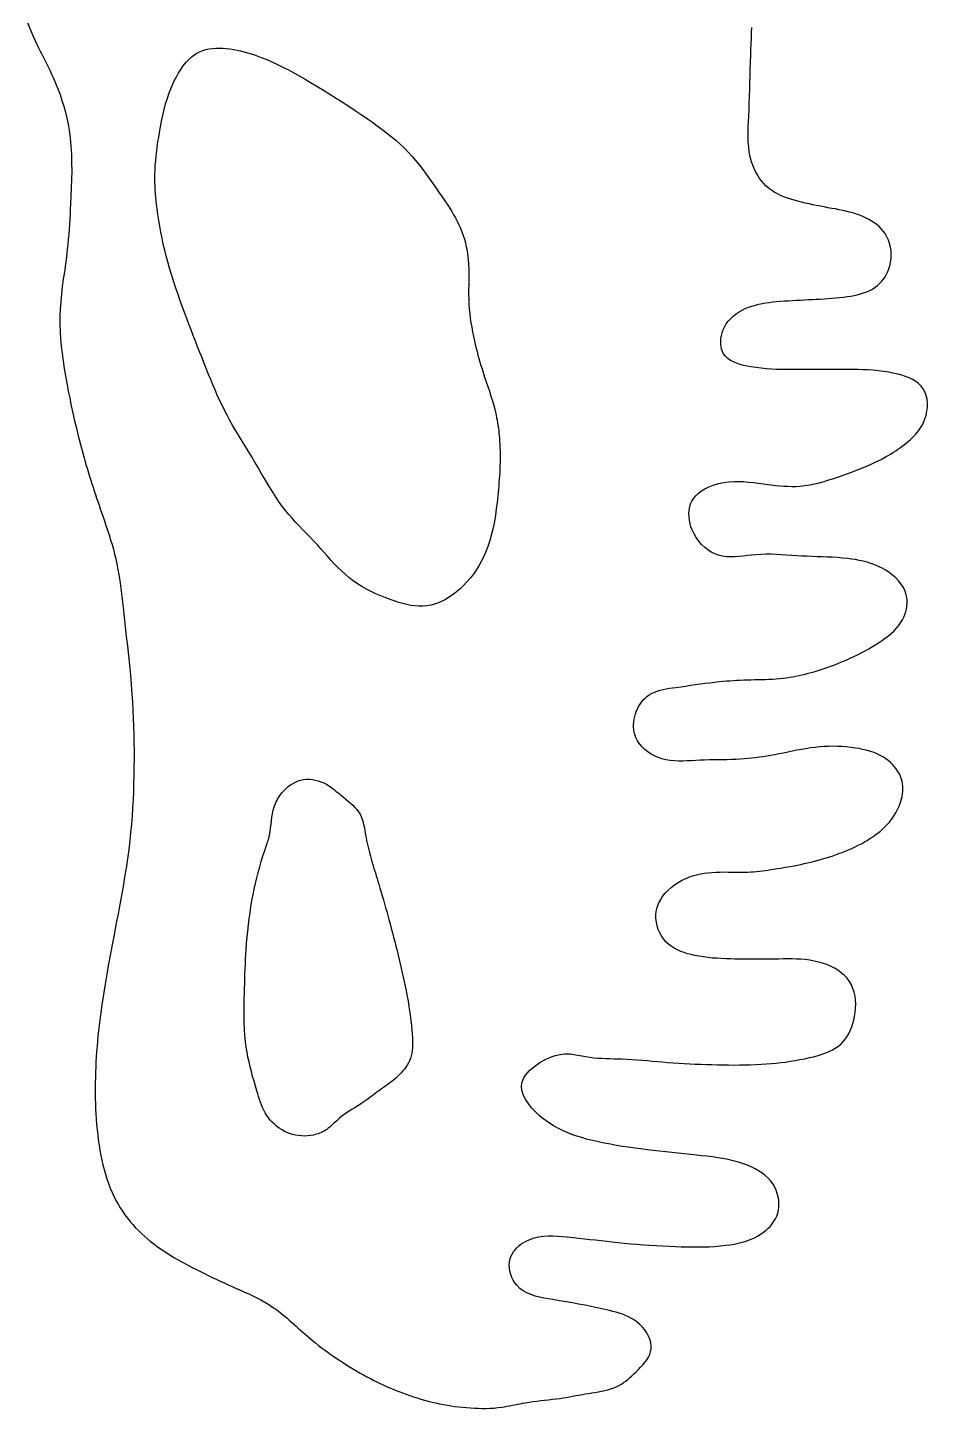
# Model space of a CAD drawing. Extents: x 0 to 470, y 0 to 279.
# Drawn here: x 310.19 to 340.76, y 196.27 to 243.17 of the extents above; entities that cross this region are included whole.
import ezdxf

# ---------------------------------------------------------------- set-up
doc = ezdxf.new("R2010")
doc.units = 0
doc.layers.add('CK_LEVEL_1', color=1, linetype='CONTINUOUS')

msp = doc.modelspace()

# ---------------------------------------------------------------- linework, layer by layer
at = {"layer": 'CK_LEVEL_1'}
msp.add_lwpolyline([(310.194, 243.335), (310.282, 243.123), (310.373, 242.911), (310.466, 242.701), (310.564, 242.493), (310.619, 242.38), (310.675, 242.268), (310.731, 242.156), (310.788, 242.043), (310.845, 241.931), (310.901, 241.819), (310.956, 241.706), (311.011, 241.592), (311.063, 241.478), (311.146, 241.287), (311.224, 241.094), (311.296, 240.899), (311.362, 240.702), (311.422, 240.502), (311.477, 240.302), (311.525, 240.1), (311.567, 239.896), (311.602, 239.692), (311.639, 239.416), (311.665, 239.139), (311.681, 238.861), (311.69, 238.582), (311.691, 238.302), (311.686, 238.022), (311.677, 237.742), (311.666, 237.462), (311.652, 237.183), (311.644, 237.011), (311.635, 236.839), (311.625, 236.668), (311.615, 236.496), (311.603, 236.325), (311.59, 236.154), (311.576, 235.983), (311.56, 235.812), (311.542, 235.642), (311.511, 235.388), (311.478, 235.135), (311.442, 234.882), (311.407, 234.629), (311.373, 234.375), (311.343, 234.122), (311.318, 233.869), (311.299, 233.615), (311.289, 233.362), (311.288, 233.11), (311.296, 232.857), (311.312, 232.605), (311.335, 232.353), (311.364, 232.101), (311.399, 231.85), (311.438, 231.599), (311.48, 231.348), (311.526, 231.098), (311.574, 230.841), (311.625, 230.584), (311.678, 230.328), (311.733, 230.073), (311.79, 229.818), (311.85, 229.564), (311.912, 229.311), (311.977, 229.058), (312.044, 228.806), (312.079, 228.68), (312.114, 228.555), (312.15, 228.429), (312.186, 228.304), (312.223, 228.179), (312.261, 228.054), (312.299, 227.929), (312.338, 227.805), (312.378, 227.681), (312.417, 227.558), (312.457, 227.436), (312.498, 227.314), (312.538, 227.193), (312.579, 227.071), (312.621, 226.949), (312.662, 226.828), (312.704, 226.706), (312.746, 226.584), (312.801, 226.424), (312.855, 226.264), (312.909, 226.103), (312.961, 225.942), (313.012, 225.78), (313.061, 225.618), (313.106, 225.456), (313.149, 225.292), (313.189, 225.128), (313.227, 224.947), (313.262, 224.765), (313.293, 224.581), (313.321, 224.398), (313.346, 224.213), (313.37, 224.029), (313.392, 223.844), (313.413, 223.659), (313.434, 223.474), (313.471, 223.147), (313.509, 222.821), (313.547, 222.494), (313.583, 222.168), (313.619, 221.842), (313.652, 221.516), (313.684, 221.19), (313.712, 220.863), (313.737, 220.536), (313.755, 220.262), (313.77, 219.987), (313.783, 219.712), (313.793, 219.436), (313.8, 219.161), (313.805, 218.886), (313.808, 218.61), (313.808, 218.334), (313.806, 218.059), (313.802, 217.78), (313.795, 217.502), (313.786, 217.224), (313.774, 216.946), (313.759, 216.668), (313.74, 216.39), (313.719, 216.113), (313.693, 215.836), (313.664, 215.56), (313.627, 215.247), (313.584, 214.936), (313.538, 214.624), (313.488, 214.313), (313.436, 214.003), (313.381, 213.693), (313.324, 213.383), (313.266, 213.073), (313.207, 212.764), (313.14, 212.416), (313.074, 212.068), (313.009, 211.721), (312.945, 211.373), (312.883, 211.025), (312.823, 210.676), (312.767, 210.327), (312.714, 209.978), (312.666, 209.627), (312.644, 209.452), (312.623, 209.276), (312.603, 209.1), (312.584, 208.923), (312.567, 208.747), (312.552, 208.57), (312.538, 208.394), (312.526, 208.217), (312.515, 208.04), (312.507, 207.863), (312.5, 207.687), (312.495, 207.51), (312.492, 207.333), (312.491, 207.156), (312.491, 206.979), (312.494, 206.802), (312.499, 206.626), (312.505, 206.449), (312.514, 206.272), (312.525, 206.094), (312.539, 205.918), (312.555, 205.741), (312.574, 205.564), (312.596, 205.388), (312.621, 205.212), (312.65, 205.037), (312.682, 204.862), (312.715, 204.7), (312.751, 204.54), (312.792, 204.38), (312.836, 204.222), (312.885, 204.065), (312.938, 203.91), (312.997, 203.756), (313.061, 203.605), (313.131, 203.457), (313.196, 203.33), (313.266, 203.206), (313.34, 203.084), (313.418, 202.964), (313.5, 202.847), (313.585, 202.733), (313.675, 202.622), (313.768, 202.513), (313.864, 202.408), (313.961, 202.309), (314.06, 202.213), (314.162, 202.119), (314.266, 202.029), (314.373, 201.941), (314.482, 201.856), (314.593, 201.773), (314.705, 201.693), (314.819, 201.616), (314.939, 201.538), (315.06, 201.462), (315.182, 201.389), (315.305, 201.317), (315.429, 201.248), (315.554, 201.179), (315.68, 201.112), (315.806, 201.047), (315.933, 200.982), (316.066, 200.915), (316.199, 200.849), (316.332, 200.783), (316.466, 200.719), (316.6, 200.655), (316.735, 200.592), (316.87, 200.53), (317.006, 200.468), (317.142, 200.408), (317.283, 200.345), (317.424, 200.283), (317.565, 200.221), (317.705, 200.157), (317.845, 200.091), (317.983, 200.023), (318.119, 199.952), (318.253, 199.877), (318.384, 199.798), (318.465, 199.745), (318.545, 199.691), (318.624, 199.635), (318.702, 199.578), (318.779, 199.519), (318.855, 199.459), (318.93, 199.398), (319.005, 199.335), (319.079, 199.272), (319.157, 199.204), (319.234, 199.136), (319.311, 199.066), (319.388, 198.997), (319.465, 198.928), (319.542, 198.859), (319.619, 198.79), (319.697, 198.722), (319.775, 198.655), (319.874, 198.572), (319.975, 198.491), (320.077, 198.411), (320.179, 198.332), (320.283, 198.255), (320.388, 198.179), (320.494, 198.104), (320.6, 198.031), (320.707, 197.958), (320.817, 197.885), (320.927, 197.813), (321.038, 197.742), (321.15, 197.673), (321.262, 197.604), (321.376, 197.537), (321.49, 197.471), (321.604, 197.407), (321.72, 197.344), (321.837, 197.282), (321.954, 197.221), (322.073, 197.162), (322.192, 197.105), (322.312, 197.049), (322.433, 196.995), (322.554, 196.942), (322.677, 196.891), (322.799, 196.842), (322.923, 196.794), (323.047, 196.749), (323.171, 196.705), (323.297, 196.663), (323.423, 196.623), (323.549, 196.584), (323.676, 196.548), (323.804, 196.514), (323.932, 196.483), (324.06, 196.453), (324.189, 196.426), (324.318, 196.401), (324.448, 196.378), (324.578, 196.358), (324.709, 196.339), (324.84, 196.323), (324.971, 196.308), (325.103, 196.296), (325.236, 196.286), (325.369, 196.278), (325.503, 196.272), (325.636, 196.27), (325.769, 196.27), (325.902, 196.274), (326.035, 196.282), (326.167, 196.294), (326.299, 196.311), (326.388, 196.324), (326.477, 196.34), (326.566, 196.356), (326.655, 196.374), (326.743, 196.392), (326.832, 196.41), (326.92, 196.428), (327.009, 196.446), (327.098, 196.462), (327.229, 196.483), (327.36, 196.502), (327.491, 196.518), (327.623, 196.534), (327.754, 196.548), (327.886, 196.563), (328.017, 196.578), (328.148, 196.594), (328.278, 196.611), (328.385, 196.628), (328.492, 196.645), (328.599, 196.664), (328.705, 196.683), (328.812, 196.702), (328.919, 196.722), (329.027, 196.741), (329.135, 196.76), (329.244, 196.779), (329.355, 196.796), (329.466, 196.813), (329.577, 196.831), (329.687, 196.851), (329.796, 196.874), (329.904, 196.9), (330.008, 196.93), (330.11, 196.966), (330.209, 197.009), (330.287, 197.05), (330.363, 197.095), (330.437, 197.144), (330.51, 197.197), (330.581, 197.254), (330.651, 197.314), (330.72, 197.376), (330.789, 197.441), (330.859, 197.508), (330.938, 197.586), (331.016, 197.666), (331.092, 197.749), (331.162, 197.833), (331.225, 197.92), (331.28, 198.009), (331.324, 198.101), (331.356, 198.195), (331.373, 198.292), (331.375, 198.399), (331.359, 198.509), (331.327, 198.618), (331.281, 198.726), (331.223, 198.832), (331.155, 198.933), (331.077, 199.028), (330.992, 199.117), (330.901, 199.197), (330.806, 199.267), (330.708, 199.328), (330.606, 199.381), (330.502, 199.427), (330.396, 199.467), (330.289, 199.503), (330.18, 199.534), (330.071, 199.563), (329.961, 199.59), (329.751, 199.639), (329.542, 199.686), (329.333, 199.73), (329.123, 199.772), (328.911, 199.813), (328.698, 199.852), (328.482, 199.89), (328.263, 199.927), (328.039, 199.964), (327.886, 199.99), (327.733, 200.017), (327.581, 200.049), (327.432, 200.087), (327.289, 200.134), (327.153, 200.191), (327.026, 200.262), (326.91, 200.347), (326.807, 200.45), (326.743, 200.533), (326.687, 200.623), (326.64, 200.72), (326.603, 200.822), (326.575, 200.926), (326.559, 201.033), (326.554, 201.139), (326.562, 201.244), (326.583, 201.346), (326.612, 201.43), (326.651, 201.511), (326.698, 201.587), (326.752, 201.659), (326.814, 201.726), (326.881, 201.789), (326.952, 201.846), (327.028, 201.898), (327.106, 201.944), (327.251, 202.011), (327.401, 202.061), (327.555, 202.096), (327.713, 202.117), (327.873, 202.126), (328.036, 202.127), (328.199, 202.12), (328.362, 202.108), (328.525, 202.093), (328.72, 202.074), (328.914, 202.054), (329.106, 202.033), (329.296, 202.011), (329.486, 201.99), (329.675, 201.968), (329.864, 201.947), (330.053, 201.926), (330.243, 201.907), (330.459, 201.885), (330.675, 201.865), (330.892, 201.847), (331.11, 201.83), (331.327, 201.815), (331.546, 201.8), (331.764, 201.788), (331.982, 201.777), (332.2, 201.768), (332.39, 201.761), (332.58, 201.756), (332.77, 201.753), (332.96, 201.752), (333.15, 201.755), (333.34, 201.762), (333.53, 201.773), (333.72, 201.789), (333.911, 201.809), (334.051, 201.829), (334.191, 201.852), (334.33, 201.88), (334.468, 201.913), (334.603, 201.953), (334.736, 202.001), (334.865, 202.056), (334.991, 202.121), (335.112, 202.195), (335.195, 202.255), (335.275, 202.319), (335.351, 202.389), (335.422, 202.463), (335.487, 202.542), (335.545, 202.625), (335.596, 202.712), (335.639, 202.803), (335.672, 202.898), (335.698, 203.007), (335.712, 203.119), (335.715, 203.233), (335.707, 203.347), (335.688, 203.46), (335.659, 203.572), (335.621, 203.68), (335.574, 203.784), (335.518, 203.882), (335.438, 203.993), (335.348, 204.094), (335.247, 204.186), (335.138, 204.269), (335.023, 204.344), (334.901, 204.412), (334.775, 204.473), (334.646, 204.527), (334.515, 204.575), (334.339, 204.632), (334.163, 204.68), (333.986, 204.722), (333.808, 204.756), (333.63, 204.786), (333.452, 204.812), (333.274, 204.834), (333.095, 204.854), (332.916, 204.873), (332.706, 204.895), (332.497, 204.917), (332.287, 204.939), (332.077, 204.961), (331.867, 204.984), (331.657, 205.007), (331.447, 205.031), (331.236, 205.057), (331.025, 205.083), (330.817, 205.111), (330.609, 205.14), (330.401, 205.171), (330.194, 205.205), (329.988, 205.241), (329.783, 205.281), (329.581, 205.323), (329.38, 205.37), (329.181, 205.42), (329.014, 205.466), (328.848, 205.517), (328.683, 205.574), (328.52, 205.637), (328.359, 205.708), (328.199, 205.788), (328.04, 205.879), (327.882, 205.982), (327.725, 206.098), (327.586, 206.212), (327.452, 206.336), (327.326, 206.468), (327.213, 206.606), (327.118, 206.748), (327.043, 206.893), (326.993, 207.038), (326.972, 207.183), (326.985, 207.325), (327.012, 207.414), (327.053, 207.5), (327.106, 207.584), (327.169, 207.666), (327.242, 207.744), (327.322, 207.818), (327.408, 207.888), (327.498, 207.955), (327.591, 208.016), (327.694, 208.078), (327.799, 208.134), (327.905, 208.183), (328.011, 208.225), (328.119, 208.259), (328.227, 208.285), (328.336, 208.303), (328.445, 208.313), (328.555, 208.313), (328.62, 208.309), (328.686, 208.302), (328.752, 208.293), (328.818, 208.282), (328.884, 208.269), (328.95, 208.256), (329.016, 208.243), (329.082, 208.23), (329.148, 208.218), (329.285, 208.197), (329.421, 208.181), (329.558, 208.17), (329.695, 208.162), (329.832, 208.156), (329.969, 208.152), (330.106, 208.149), (330.244, 208.145), (330.381, 208.141), (330.553, 208.133), (330.726, 208.123), (330.899, 208.111), (331.071, 208.098), (331.244, 208.083), (331.416, 208.068), (331.588, 208.053), (331.761, 208.038), (331.933, 208.023), (332.121, 208.009), (332.309, 207.996), (332.497, 207.985), (332.686, 207.975), (332.874, 207.966), (333.063, 207.958), (333.251, 207.951), (333.44, 207.946), (333.629, 207.941), (333.815, 207.938), (334.001, 207.935), (334.186, 207.934), (334.372, 207.935), (334.557, 207.937), (334.742, 207.942), (334.927, 207.948), (335.111, 207.958), (335.294, 207.97), (335.456, 207.982), (335.617, 207.998), (335.778, 208.016), (335.939, 208.036), (336.101, 208.06), (336.262, 208.086), (336.424, 208.116), (336.588, 208.148), (336.752, 208.184), (336.883, 208.216), (337.015, 208.251), (337.145, 208.29), (337.273, 208.333), (337.396, 208.383), (337.515, 208.44), (337.628, 208.504), (337.733, 208.577), (337.831, 208.659), (337.908, 208.739), (337.978, 208.827), (338.042, 208.921), (338.099, 209.02), (338.149, 209.125), (338.192, 209.234), (338.229, 209.347), (338.26, 209.463), (338.285, 209.581), (338.306, 209.721), (338.319, 209.862), (338.322, 210.003), (338.315, 210.142), (338.298, 210.278), (338.269, 210.411), (338.229, 210.538), (338.177, 210.659), (338.111, 210.773), (338.031, 210.881), (337.937, 210.98), (337.832, 211.07), (337.718, 211.152), (337.596, 211.224), (337.468, 211.289), (337.335, 211.345), (337.199, 211.393), (337.062, 211.433), (336.911, 211.467), (336.761, 211.494), (336.61, 211.513), (336.46, 211.526), (336.309, 211.534), (336.159, 211.537), (336.008, 211.538), (335.858, 211.537), (335.707, 211.535), (335.541, 211.533), (335.376, 211.531), (335.21, 211.53), (335.044, 211.53), (334.878, 211.529), (334.712, 211.53), (334.546, 211.531), (334.381, 211.533), (334.215, 211.535), (334.064, 211.538), (333.912, 211.543), (333.761, 211.549), (333.609, 211.558), (333.458, 211.569), (333.306, 211.584), (333.154, 211.604), (333.002, 211.628), (332.85, 211.657), (332.73, 211.684), (332.61, 211.716), (332.493, 211.753), (332.377, 211.795), (332.266, 211.845), (332.159, 211.902), (332.058, 211.966), (331.963, 212.04), (331.875, 212.123), (331.797, 212.217), (331.727, 212.319), (331.667, 212.428), (331.617, 212.543), (331.579, 212.662), (331.552, 212.784), (331.537, 212.907), (331.535, 213.03), (331.547, 213.151), (331.577, 213.285), (331.625, 213.415), (331.687, 213.538), (331.763, 213.656), (331.851, 213.767), (331.949, 213.871), (332.055, 213.967), (332.169, 214.055), (332.287, 214.134), (332.407, 214.202), (332.53, 214.262), (332.655, 214.314), (332.783, 214.358), (332.913, 214.395), (333.044, 214.425), (333.176, 214.449), (333.31, 214.466), (333.444, 214.479), (333.579, 214.486), (333.714, 214.49), (333.849, 214.491), (333.984, 214.489), (334.119, 214.487), (334.254, 214.484), (334.389, 214.483), (334.524, 214.484), (334.659, 214.488), (334.757, 214.493), (334.854, 214.5), (334.952, 214.509), (335.05, 214.52), (335.147, 214.531), (335.244, 214.544), (335.342, 214.558), (335.439, 214.572), (335.536, 214.587), (335.651, 214.605), (335.766, 214.624), (335.881, 214.643), (335.996, 214.663), (336.111, 214.683), (336.226, 214.704), (336.34, 214.727), (336.454, 214.75), (336.568, 214.774), (336.688, 214.802), (336.808, 214.83), (336.927, 214.86), (337.047, 214.892), (337.165, 214.925), (337.284, 214.96), (337.401, 214.996), (337.519, 215.034), (337.635, 215.074), (337.748, 215.114), (337.86, 215.156), (337.971, 215.2), (338.082, 215.246), (338.191, 215.294), (338.3, 215.345), (338.407, 215.398), (338.513, 215.453), (338.618, 215.511), (338.713, 215.566), (338.806, 215.624), (338.898, 215.685), (338.987, 215.748), (339.075, 215.814), (339.16, 215.883), (339.242, 215.955), (339.321, 216.031), (339.397, 216.11), (339.464, 216.186), (339.528, 216.265), (339.588, 216.347), (339.644, 216.431), (339.696, 216.519), (339.743, 216.609), (339.786, 216.701), (339.824, 216.797), (339.856, 216.894), (339.878, 216.976), (339.896, 217.059), (339.91, 217.144), (339.918, 217.228), (339.922, 217.313), (339.92, 217.397), (339.912, 217.48), (339.898, 217.562), (339.878, 217.643), (339.846, 217.735), (339.805, 217.823), (339.757, 217.908), (339.701, 217.99), (339.64, 218.068), (339.573, 218.142), (339.501, 218.211), (339.424, 218.275), (339.345, 218.334), (339.241, 218.401), (339.134, 218.46), (339.023, 218.512), (338.91, 218.557), (338.794, 218.596), (338.676, 218.629), (338.556, 218.657), (338.436, 218.682), (338.314, 218.702), (338.161, 218.723), (338.008, 218.739), (337.855, 218.751), (337.702, 218.757), (337.549, 218.76), (337.396, 218.757), (337.243, 218.75), (337.09, 218.739), (336.939, 218.724), (336.785, 218.704), (336.631, 218.68), (336.479, 218.653), (336.326, 218.625), (336.173, 218.594), (336.021, 218.563), (335.868, 218.532), (335.716, 218.501), (335.563, 218.471), (335.435, 218.447), (335.306, 218.425), (335.177, 218.405), (335.048, 218.386), (334.919, 218.369), (334.79, 218.354), (334.661, 218.341), (334.531, 218.33), (334.401, 218.321), (334.25, 218.314), (334.099, 218.309), (333.948, 218.306), (333.796, 218.304), (333.644, 218.302), (333.492, 218.301), (333.34, 218.298), (333.188, 218.294), (333.036, 218.288), (332.89, 218.28), (332.744, 218.271), (332.599, 218.263), (332.453, 218.258), (332.308, 218.257), (332.163, 218.263), (332.019, 218.278), (331.876, 218.303), (331.733, 218.34), (331.611, 218.383), (331.49, 218.436), (331.374, 218.499), (331.264, 218.571), (331.161, 218.652), (331.067, 218.741), (330.984, 218.838), (330.913, 218.943), (330.856, 219.055), (330.825, 219.139), (330.802, 219.226), (330.786, 219.316), (330.778, 219.406), (330.777, 219.498), (330.782, 219.591), (330.795, 219.683), (330.814, 219.774), (330.84, 219.864), (330.871, 219.951), (330.907, 220.034), (330.949, 220.115), (330.996, 220.192), (331.048, 220.265), (331.105, 220.334), (331.167, 220.397), (331.232, 220.455), (331.302, 220.506), (331.39, 220.559), (331.483, 220.602), (331.58, 220.639), (331.68, 220.669), (331.783, 220.693), (331.888, 220.714), (331.994, 220.731), (332.101, 220.747), (332.208, 220.761), (332.377, 220.785), (332.544, 220.808), (332.71, 220.832), (332.875, 220.856), (333.039, 220.878), (333.203, 220.9), (333.366, 220.921), (333.53, 220.94), (333.695, 220.958), (333.812, 220.969), (333.929, 220.979), (334.047, 220.988), (334.165, 220.996), (334.283, 221.003), (334.401, 221.01), (334.52, 221.015), (334.639, 221.019), (334.757, 221.023), (334.88, 221.026), (335.004, 221.029), (335.127, 221.032), (335.25, 221.035), (335.373, 221.039), (335.495, 221.045), (335.618, 221.053), (335.74, 221.062), (335.862, 221.075), (335.968, 221.088), (336.075, 221.104), (336.181, 221.122), (336.286, 221.142), (336.392, 221.164), (336.497, 221.188), (336.601, 221.213), (336.706, 221.24), (336.81, 221.268), (336.945, 221.307), (337.08, 221.348), (337.214, 221.391), (337.347, 221.436), (337.479, 221.483), (337.61, 221.532), (337.741, 221.583), (337.87, 221.637), (337.999, 221.692), (338.129, 221.75), (338.258, 221.811), (338.385, 221.873), (338.512, 221.938), (338.638, 222.006), (338.763, 222.076), (338.887, 222.149), (339.01, 222.224), (339.132, 222.302), (339.233, 222.37), (339.334, 222.441), (339.432, 222.514), (339.526, 222.592), (339.616, 222.674), (339.7, 222.76), (339.778, 222.852), (339.848, 222.95), (339.911, 223.055), (339.953, 223.142), (339.99, 223.234), (340.02, 223.328), (340.043, 223.424), (340.058, 223.521), (340.066, 223.619), (340.066, 223.716), (340.057, 223.812), (340.039, 223.906), (339.998, 224.034), (339.94, 224.156), (339.867, 224.272), (339.78, 224.38), (339.683, 224.482), (339.576, 224.576), (339.462, 224.663), (339.342, 224.741), (339.219, 224.812), (339.093, 224.873), (338.966, 224.927), (338.837, 224.974), (338.708, 225.014), (338.576, 225.048), (338.444, 225.077), (338.311, 225.101), (338.178, 225.121), (338.043, 225.138), (337.871, 225.155), (337.699, 225.169), (337.526, 225.18), (337.353, 225.188), (337.18, 225.196), (337.007, 225.202), (336.834, 225.209), (336.661, 225.216), (336.488, 225.224), (336.316, 225.235), (336.144, 225.246), (335.972, 225.258), (335.8, 225.269), (335.627, 225.277), (335.454, 225.282), (335.28, 225.283), (335.106, 225.279), (334.93, 225.268), (334.786, 225.255), (334.642, 225.238), (334.499, 225.222), (334.355, 225.208), (334.213, 225.198), (334.072, 225.195), (333.934, 225.202), (333.798, 225.22), (333.664, 225.252), (333.537, 225.299), (333.414, 225.36), (333.297, 225.435), (333.186, 225.523), (333.083, 225.621), (332.988, 225.731), (332.903, 225.849), (332.829, 225.976), (332.767, 226.11), (332.726, 226.22), (332.695, 226.333), (332.672, 226.447), (332.66, 226.561), (332.657, 226.674), (332.665, 226.785), (332.684, 226.892), (332.715, 226.995), (332.759, 227.092), (332.821, 227.191), (332.897, 227.281), (332.986, 227.364), (333.085, 227.438), (333.192, 227.503), (333.306, 227.561), (333.424, 227.611), (333.546, 227.653), (333.669, 227.687), (333.839, 227.723), (334.009, 227.745), (334.178, 227.757), (334.346, 227.758), (334.514, 227.752), (334.681, 227.739), (334.849, 227.721), (335.016, 227.7), (335.184, 227.678), (335.323, 227.659), (335.462, 227.642), (335.601, 227.625), (335.74, 227.611), (335.879, 227.6), (336.018, 227.592), (336.156, 227.589), (336.294, 227.591), (336.432, 227.598), (336.598, 227.615), (336.762, 227.641), (336.926, 227.674), (337.09, 227.714), (337.252, 227.759), (337.414, 227.808), (337.575, 227.861), (337.736, 227.916), (337.896, 227.973), (338.084, 228.042), (338.272, 228.112), (338.458, 228.184), (338.642, 228.259), (338.825, 228.337), (339.005, 228.42), (339.182, 228.508), (339.357, 228.601), (339.528, 228.701), (339.605, 228.748), (339.682, 228.798), (339.757, 228.849), (339.831, 228.901), (339.904, 228.955), (339.976, 229.011), (340.047, 229.068), (340.116, 229.127), (340.184, 229.187), (340.242, 229.242), (340.299, 229.299), (340.354, 229.358), (340.406, 229.418), (340.456, 229.481), (340.503, 229.546), (340.547, 229.614), (340.588, 229.685), (340.625, 229.759), (340.674, 229.883), (340.713, 230.014), (340.74, 230.149), (340.755, 230.285), (340.756, 230.42), (340.743, 230.552), (340.716, 230.679), (340.674, 230.797), (340.616, 230.906), (340.544, 231), (340.458, 231.083), (340.36, 231.156), (340.252, 231.219), (340.136, 231.274), (340.013, 231.322), (339.887, 231.363), (339.758, 231.398), (339.629, 231.429), (339.448, 231.465), (339.27, 231.494), (339.094, 231.516), (338.92, 231.534), (338.746, 231.546), (338.574, 231.554), (338.401, 231.56), (338.228, 231.563), (338.055, 231.564), (337.86, 231.565), (337.665, 231.565), (337.469, 231.565), (337.272, 231.564), (337.075, 231.563), (336.879, 231.561), (336.683, 231.56), (336.489, 231.559), (336.296, 231.558), (336.128, 231.557), (335.961, 231.558), (335.794, 231.56), (335.626, 231.565), (335.457, 231.573), (335.286, 231.586), (335.113, 231.602), (334.936, 231.625), (334.755, 231.653), (334.633, 231.676), (334.512, 231.702), (334.392, 231.734), (334.277, 231.772), (334.168, 231.818), (334.067, 231.872), (333.977, 231.935), (333.899, 232.009), (333.835, 232.095), (333.797, 232.17), (333.768, 232.252), (333.749, 232.339), (333.738, 232.429), (333.737, 232.522), (333.743, 232.616), (333.758, 232.71), (333.781, 232.802), (333.81, 232.891), (333.861, 233.003), (333.922, 233.107), (333.994, 233.204), (334.075, 233.294), (334.163, 233.376), (334.258, 233.45), (334.358, 233.517), (334.463, 233.578), (334.571, 233.63), (334.683, 233.677), (334.797, 233.717), (334.912, 233.751), (335.029, 233.779), (335.147, 233.803), (335.266, 233.823), (335.385, 233.84), (335.505, 233.854), (335.625, 233.866), (335.762, 233.878), (335.898, 233.888), (336.035, 233.898), (336.171, 233.906), (336.308, 233.913), (336.444, 233.92), (336.58, 233.927), (336.716, 233.933), (336.852, 233.939), (336.983, 233.946), (337.115, 233.953), (337.246, 233.961), (337.378, 233.97), (337.51, 233.98), (337.642, 233.992), (337.775, 234.005), (337.908, 234.021), (338.041, 234.039), (338.153, 234.057), (338.264, 234.077), (338.375, 234.1), (338.484, 234.127), (338.591, 234.16), (338.695, 234.198), (338.796, 234.242), (338.893, 234.294), (338.984, 234.354), (339.061, 234.414), (339.133, 234.48), (339.2, 234.553), (339.262, 234.63), (339.318, 234.712), (339.368, 234.799), (339.412, 234.889), (339.45, 234.983), (339.48, 235.079), (339.508, 235.204), (339.524, 235.332), (339.528, 235.46), (339.521, 235.588), (339.503, 235.714), (339.474, 235.838), (339.433, 235.957), (339.381, 236.071), (339.318, 236.179), (339.257, 236.263), (339.189, 236.342), (339.115, 236.415), (339.035, 236.483), (338.951, 236.546), (338.863, 236.604), (338.771, 236.658), (338.677, 236.707), (338.581, 236.751), (338.465, 236.798), (338.348, 236.84), (338.23, 236.877), (338.111, 236.909), (337.991, 236.939), (337.871, 236.965), (337.75, 236.99), (337.63, 237.013), (337.509, 237.035), (337.38, 237.058), (337.251, 237.082), (337.123, 237.106), (336.995, 237.131), (336.866, 237.157), (336.738, 237.184), (336.609, 237.213), (336.481, 237.244), (336.352, 237.276), (336.234, 237.309), (336.116, 237.344), (335.999, 237.383), (335.884, 237.425), (335.772, 237.473), (335.663, 237.525), (335.557, 237.584), (335.457, 237.649), (335.361, 237.722), (335.273, 237.801), (335.191, 237.887), (335.114, 237.978), (335.044, 238.076), (334.98, 238.178), (334.921, 238.284), (334.87, 238.393), (334.824, 238.505), (334.785, 238.618), (334.741, 238.784), (334.708, 238.952), (334.686, 239.121), (334.673, 239.291), (334.668, 239.463), (334.668, 239.635), (334.672, 239.807), (334.679, 239.98), (334.687, 240.152), (334.697, 240.385), (334.705, 240.618), (334.713, 240.85), (334.721, 241.081), (334.728, 241.312), (334.735, 241.543), (334.742, 241.773), (334.749, 242.004), (334.757, 242.235), (334.764, 242.424), (334.771, 242.613), (334.778, 242.802), (334.784, 242.992), (334.789, 243.181)], dxfattribs=at)
for points in [[(326.164, 227.266), (326.14, 227.047), (326.114, 226.829), (326.083, 226.611), (326.047, 226.394), (326.004, 226.179), (325.954, 225.966), (325.896, 225.756), (325.828, 225.549), (325.749, 225.346), (325.681, 225.191), (325.605, 225.04), (325.522, 224.892), (325.432, 224.749), (325.334, 224.609), (325.23, 224.474), (325.118, 224.344), (324.999, 224.219), (324.872, 224.101), (324.762, 224.007), (324.648, 223.919), (324.529, 223.837), (324.406, 223.763), (324.28, 223.696), (324.151, 223.639), (324.02, 223.591), (323.886, 223.555), (323.751, 223.531), (323.618, 223.519), (323.483, 223.519), (323.348, 223.529), (323.213, 223.548), (323.078, 223.574), (322.942, 223.608), (322.808, 223.646), (322.674, 223.689), (322.541, 223.735), (322.367, 223.8), (322.196, 223.868), (322.027, 223.941), (321.863, 224.019), (321.702, 224.102), (321.546, 224.19), (321.394, 224.285), (321.247, 224.387), (321.105, 224.495), (320.976, 224.604), (320.852, 224.719), (320.731, 224.839), (320.612, 224.962), (320.496, 225.089), (320.381, 225.217), (320.267, 225.346), (320.152, 225.474), (320.036, 225.602), (319.914, 225.732), (319.79, 225.861), (319.666, 225.989), (319.542, 226.117), (319.419, 226.245), (319.298, 226.374), (319.179, 226.505), (319.064, 226.638), (318.952, 226.775), (318.822, 226.945), (318.698, 227.121), (318.579, 227.3), (318.463, 227.483), (318.351, 227.668), (318.241, 227.855), (318.132, 228.042), (318.023, 228.23), (317.913, 228.417), (317.806, 228.594), (317.698, 228.77), (317.59, 228.945), (317.482, 229.121), (317.375, 229.296), (317.27, 229.473), (317.166, 229.65), (317.065, 229.829), (316.968, 230.01), (316.881, 230.178), (316.797, 230.349), (316.716, 230.521), (316.638, 230.694), (316.562, 230.868), (316.487, 231.043), (316.414, 231.219), (316.342, 231.395), (316.271, 231.572), (316.195, 231.762), (316.119, 231.953), (316.044, 232.143), (315.969, 232.334), (315.895, 232.525), (315.821, 232.716), (315.748, 232.907), (315.675, 233.099), (315.603, 233.29), (315.524, 233.502), (315.446, 233.715), (315.369, 233.928), (315.294, 234.142), (315.221, 234.356), (315.15, 234.571), (315.081, 234.787), (315.016, 235.004), (314.954, 235.222), (314.901, 235.42), (314.851, 235.62), (314.803, 235.82), (314.759, 236.021), (314.719, 236.222), (314.681, 236.425), (314.647, 236.627), (314.616, 236.831), (314.589, 237.035), (314.574, 237.161), (314.56, 237.287), (314.548, 237.413), (314.538, 237.539), (314.53, 237.665), (314.524, 237.791), (314.52, 237.918), (314.518, 238.044), (314.519, 238.171), (314.524, 238.332), (314.532, 238.493), (314.544, 238.653), (314.56, 238.814), (314.578, 238.974), (314.599, 239.134), (314.622, 239.293), (314.647, 239.452), (314.673, 239.61), (314.708, 239.806), (314.745, 240.002), (314.786, 240.196), (314.832, 240.389), (314.883, 240.581), (314.941, 240.773), (315.007, 240.963), (315.082, 241.153), (315.166, 241.341), (315.235, 241.481), (315.311, 241.618), (315.393, 241.751), (315.482, 241.877), (315.578, 241.996), (315.681, 242.105), (315.792, 242.203), (315.911, 242.287), (316.038, 242.355), (316.142, 242.396), (316.249, 242.428), (316.36, 242.451), (316.474, 242.467), (316.59, 242.475), (316.707, 242.476), (316.825, 242.472), (316.943, 242.463), (317.06, 242.45), (317.184, 242.431), (317.307, 242.409), (317.429, 242.384), (317.548, 242.354), (317.667, 242.322), (317.784, 242.286), (317.9, 242.248), (318.016, 242.208), (318.13, 242.164), (318.322, 242.087), (318.512, 242.003), (318.701, 241.915), (318.888, 241.822), (319.073, 241.726), (319.257, 241.626), (319.44, 241.524), (319.621, 241.419), (319.802, 241.314), (320.022, 241.183), (320.24, 241.05), (320.458, 240.916), (320.674, 240.781), (320.889, 240.643), (321.103, 240.504), (321.316, 240.363), (321.528, 240.22), (321.739, 240.074), (321.903, 239.959), (322.066, 239.842), (322.228, 239.723), (322.388, 239.601), (322.544, 239.475), (322.698, 239.347), (322.847, 239.214), (322.992, 239.077), (323.132, 238.935), (323.261, 238.794), (323.385, 238.65), (323.505, 238.501), (323.621, 238.35), (323.735, 238.196), (323.847, 238.04), (323.958, 237.883), (324.067, 237.725), (324.176, 237.567), (324.249, 237.462), (324.321, 237.357), (324.393, 237.251), (324.464, 237.145), (324.533, 237.038), (324.6, 236.93), (324.665, 236.82), (324.727, 236.709), (324.786, 236.596), (324.842, 236.478), (324.895, 236.357), (324.944, 236.235), (324.988, 236.111), (325.028, 235.986), (325.063, 235.859), (325.094, 235.731), (325.119, 235.603), (325.14, 235.473), (325.159, 235.304), (325.171, 235.134), (325.177, 234.963), (325.179, 234.792), (325.178, 234.621), (325.175, 234.45), (325.174, 234.278), (325.174, 234.107), (325.177, 233.936), (325.185, 233.778), (325.197, 233.621), (325.212, 233.464), (325.231, 233.307), (325.254, 233.151), (325.279, 232.995), (325.308, 232.839), (325.339, 232.685), (325.372, 232.53), (325.4, 232.41), (325.429, 232.29), (325.459, 232.171), (325.491, 232.052), (325.523, 231.933), (325.557, 231.815), (325.592, 231.697), (325.628, 231.579), (325.665, 231.462), (325.718, 231.301), (325.771, 231.14), (325.825, 230.98), (325.879, 230.819), (325.931, 230.658), (325.981, 230.497), (326.028, 230.335), (326.07, 230.172), (326.109, 230.008), (326.126, 229.922), (326.143, 229.836), (326.157, 229.75), (326.171, 229.663), (326.183, 229.576), (326.194, 229.49), (326.204, 229.402), (326.212, 229.315), (326.22, 229.228), (326.227, 229.123), (326.233, 229.018), (326.238, 228.914), (326.241, 228.809), (326.242, 228.704), (326.243, 228.599), (326.242, 228.495), (326.241, 228.39), (326.238, 228.285), (326.233, 228.172), (326.228, 228.059), (326.221, 227.946), (326.214, 227.832), (326.205, 227.719), (326.196, 227.606), (326.186, 227.493), (326.175, 227.379), (326.164, 227.266)], [(322.815, 211.519), (322.851, 211.369), (322.886, 211.219), (322.921, 211.069), (322.954, 210.919), (322.987, 210.768), (323.018, 210.617), (323.048, 210.467), (323.077, 210.316), (323.104, 210.165), (323.126, 210.036), (323.147, 209.906), (323.166, 209.777), (323.185, 209.647), (323.202, 209.516), (323.217, 209.385), (323.231, 209.253), (323.244, 209.12), (323.255, 208.987), (323.262, 208.892), (323.267, 208.797), (323.27, 208.703), (323.27, 208.608), (323.266, 208.515), (323.257, 208.422), (323.243, 208.331), (323.223, 208.242), (323.196, 208.154), (323.166, 208.079), (323.13, 208.005), (323.09, 207.934), (323.045, 207.864), (322.995, 207.796), (322.943, 207.731), (322.887, 207.668), (322.829, 207.608), (322.768, 207.55), (322.703, 207.491), (322.635, 207.434), (322.567, 207.379), (322.498, 207.326), (322.427, 207.275), (322.357, 207.224), (322.286, 207.173), (322.215, 207.122), (322.144, 207.071), (322.079, 207.022), (322.013, 206.973), (321.948, 206.924), (321.882, 206.874), (321.816, 206.825), (321.75, 206.776), (321.684, 206.728), (321.617, 206.681), (321.549, 206.635), (321.463, 206.58), (321.377, 206.526), (321.29, 206.473), (321.203, 206.419), (321.117, 206.365), (321.031, 206.31), (320.948, 206.253), (320.867, 206.192), (320.788, 206.128), (320.74, 206.086), (320.693, 206.042), (320.646, 205.998), (320.6, 205.954), (320.554, 205.91), (320.506, 205.867), (320.458, 205.825), (320.408, 205.786), (320.357, 205.748), (320.311, 205.718), (320.264, 205.69), (320.215, 205.665), (320.165, 205.641), (320.114, 205.62), (320.062, 205.601), (320.01, 205.584), (319.956, 205.569), (319.902, 205.556), (319.801, 205.538), (319.699, 205.526), (319.596, 205.522), (319.493, 205.525), (319.391, 205.535), (319.289, 205.552), (319.189, 205.576), (319.091, 205.607), (318.995, 205.645), (318.905, 205.688), (318.817, 205.738), (318.733, 205.793), (318.653, 205.854), (318.577, 205.919), (318.505, 205.99), (318.438, 206.064), (318.376, 206.142), (318.319, 206.223), (318.267, 206.308), (318.219, 206.396), (318.177, 206.486), (318.138, 206.578), (318.102, 206.671), (318.069, 206.766), (318.038, 206.862), (318.009, 206.958), (317.98, 207.055), (317.931, 207.219), (317.884, 207.382), (317.838, 207.546), (317.794, 207.71), (317.753, 207.874), (317.714, 208.038), (317.679, 208.203), (317.648, 208.369), (317.622, 208.535), (317.596, 208.736), (317.577, 208.939), (317.563, 209.142), (317.555, 209.347), (317.55, 209.551), (317.549, 209.756), (317.551, 209.961), (317.554, 210.167), (317.559, 210.372), (317.563, 210.537), (317.567, 210.703), (317.572, 210.869), (317.577, 211.034), (317.583, 211.199), (317.59, 211.364), (317.598, 211.529), (317.607, 211.694), (317.618, 211.86), (317.633, 212.068), (317.65, 212.276), (317.67, 212.484), (317.693, 212.691), (317.719, 212.899), (317.748, 213.106), (317.78, 213.312), (317.815, 213.518), (317.853, 213.723), (317.892, 213.913), (317.934, 214.102), (317.979, 214.291), (318.027, 214.479), (318.078, 214.666), (318.132, 214.852), (318.188, 215.037), (318.248, 215.222), (318.31, 215.406), (318.318, 215.43), (318.327, 215.455), (318.335, 215.48), (318.343, 215.504), (318.352, 215.529), (318.36, 215.554), (318.367, 215.578), (318.375, 215.603), (318.382, 215.628), (318.41, 215.746), (318.432, 215.866), (318.449, 215.987), (318.464, 216.108), (318.478, 216.23), (318.494, 216.351), (318.513, 216.471), (318.539, 216.589), (318.571, 216.705), (318.591, 216.762), (318.614, 216.819), (318.639, 216.875), (318.666, 216.929), (318.696, 216.983), (318.728, 217.036), (318.762, 217.087), (318.799, 217.137), (318.838, 217.186), (318.903, 217.259), (318.973, 217.328), (319.048, 217.391), (319.127, 217.449), (319.209, 217.501), (319.295, 217.546), (319.384, 217.583), (319.476, 217.612), (319.569, 217.631), (319.668, 217.641), (319.767, 217.641), (319.866, 217.632), (319.965, 217.615), (320.063, 217.59), (320.159, 217.557), (320.252, 217.518), (320.342, 217.472), (320.428, 217.422), (320.478, 217.388), (320.527, 217.353), (320.575, 217.317), (320.622, 217.28), (320.668, 217.242), (320.714, 217.203), (320.76, 217.164), (320.806, 217.124), (320.852, 217.085), (320.93, 217.02), (321.01, 216.956), (321.089, 216.891), (321.166, 216.824), (321.241, 216.756), (321.311, 216.686), (321.376, 216.612), (321.435, 216.534), (321.486, 216.452), (321.521, 216.38), (321.551, 216.306), (321.576, 216.229), (321.597, 216.15), (321.616, 216.069), (321.632, 215.987), (321.647, 215.904), (321.661, 215.822), (321.675, 215.739), (321.692, 215.648), (321.71, 215.557), (321.729, 215.467), (321.749, 215.378), (321.77, 215.289), (321.792, 215.2), (321.815, 215.112), (321.839, 215.025), (321.863, 214.937), (321.89, 214.841), (321.918, 214.745), (321.947, 214.649), (321.976, 214.553), (322.005, 214.457), (322.034, 214.361), (322.064, 214.265), (322.093, 214.169), (322.122, 214.073), (322.162, 213.941), (322.201, 213.808), (322.24, 213.676), (322.278, 213.543), (322.316, 213.411), (322.353, 213.278), (322.39, 213.145), (322.427, 213.012), (322.463, 212.879), (322.504, 212.729), (322.545, 212.578), (322.585, 212.427), (322.624, 212.276), (322.664, 212.125), (322.702, 211.974), (322.741, 211.823), (322.778, 211.671), (322.815, 211.519)]]:
    msp.add_lwpolyline(points, close=True, dxfattribs=at)

doc.saveas('drawing.dxf')
